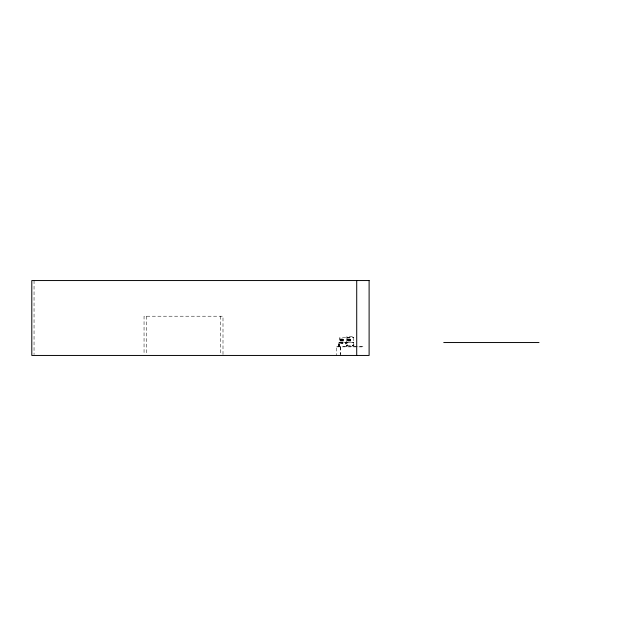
<?xml version="1.0" encoding="UTF-8"?>
<svg xmlns="http://www.w3.org/2000/svg" width="636" height="636" viewBox="0 0 636 636"><rect width="100%" height="100%" fill="white"/><g stroke="black" fill="none" stroke-linecap="round" stroke-linejoin="round"><path stroke-width="0.48" stroke-dasharray="3.18 2.39" d="M340.244 339.878L343.368 339.974M343.368 339.521L340.308 339.29M347.677 339.878L350.81 339.974M350.81 339.521L347.741 339.29M339.568 342.279L339.934 342.2M347.248 342.526L347.367 342.2M353.529 342.51L353.505 342.2M347.479 344.895C347.717 347.216 344.919 345.745 346.763 345.372M353.942 344.895C354.18 347.216 351.39 345.745 353.226 345.372M345.761 342.414L346.207 342.24L346.27 337.756L339.505 337.756L339.505 342.263L346.183 342.2M346.421 345.642L346.556 346.151L346.898 345.706M352.885 345.642L353.02 346.151L353.362 345.706M346.262 345.38L346.715 345.849L347.495 344.823M352.726 345.38L353.179 345.849L353.958 344.823M353.449 345.237L352.861 345.078M346.946 337.478L353.703 337.478M346.946 337.756L353.703 337.756M339.505 338.996L343.368 338.996L343.368 341.023L339.505 341.023M346.946 338.996L350.81 338.996L350.81 341.023L346.946 341.023M340.308 339.362L343.368 339.378M347.741 339.362L350.81 339.378M340.308 339.449L343.368 339.449M347.741 339.449L350.81 339.449M340.308 340.26L343.368 340.188M347.741 340.26L350.81 340.188M340.308 340.355L343.368 340.419M347.741 340.355L350.81 340.419M346.946 342.263L353.703 342.263M353.703 342.542L339.481 342.661M346.787 345.261L346.397 345.078M336.587 346.835L363.474 346.882L363.474 346.445L336.587 346.445L336.587 355.452M345.881 343.663L345.873 343.289M347.677 338.996L347.677 341.023M347.415 342.47L338.606 342.661L338.606 343.671L346.946 343.671L346.946 336.349L353.703 336.349L353.703 345.364L345.928 345.364L345.928 342.661M343.281 342.542L341.254 342.542M342.717 342.319L342.717 343.671M341.818 342.319L341.818 343.671M340.721 346.93L340.721 355.452M340.467 346.882L340.467 354.498M340.236 338.996L340.236 341.023M339.171 343.671L339.171 346.445M339.06 343.671L339.06 346.445M338.948 343.671L338.948 346.445M338.829 343.671L338.829 346.445M222.998 354.475L222.998 316.211L144.054 316.211L144.054 354.475M220.748 316.211L220.748 354.475M146.312 316.211L146.312 354.475M34.05 280.548L34.05 354.467"/><path stroke-width="0.95" d="M443.745 342.542L539.01 342.542M356.716 280.548L356.716 355.452M369.111 280.548L31.8 280.548L31.8 355.452L369.111 355.452L369.111 280.548"/></g></svg>
